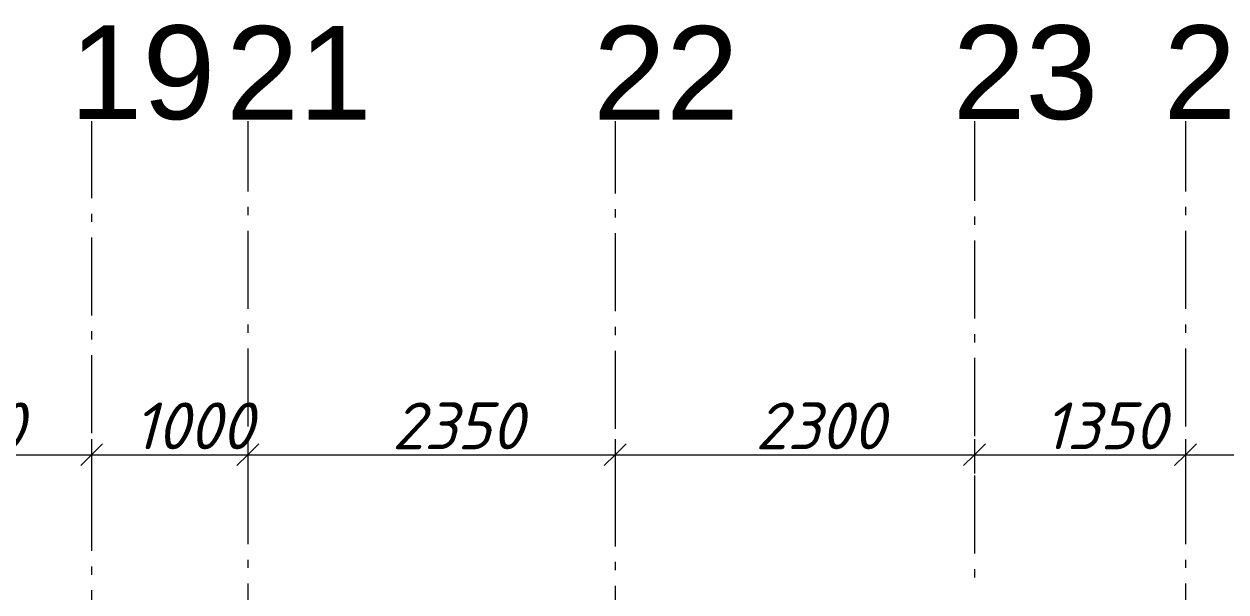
# Model space of a CAD drawing. Header units: millimetres. Extents: x -81576 to 1046824, y -248937 to 691537.
# Drawn here: x 128354 to 136045, y 682943 to 686580 of the extents above; entities that cross this region are included whole.
import ezdxf

# ---------------------------------------------------------------- set-up
doc = ezdxf.new("R2010")
doc.units = ezdxf.units.MM
doc.layers.add('PDF _Геометрия', color=7, linetype='Continuous', true_color=0x1d1d1d)
doc.layers.add('PDF _Текст', color=7, linetype='Continuous')
doc.styles.add('PDF ArialMT', font='arial.ttf')
doc.styles.add('PDF ISOCPEUR Italic', font='isocpeui.ttf')

msp = doc.modelspace()

# ---------------------------------------------------------------- linework, layer by layer
at = {"layer": 'PDF _Геометрия', "color": 7, "lineweight": 9}
for points in [[(128786, 685956.9), (128786, 685465.3)], [(129786, 685956.9), (129786, 685508.3)], [(132136, 685956.9), (132136, 685493.8)], [(134436, 685956.9), (134436, 685447.3)], [(135786, 685956.9), (135786, 685508.3)], [(128786, 685365.3), (128786, 685312.4)], [(129786, 685408.3), (129786, 685355.4)], [(132136, 685393.8), (132136, 685340.9)], [(134436, 685347.3), (134436, 685294.4)], [(135786, 685408.3), (135786, 685355.4)], [(128786, 685212.4), (128786, 684712.4)], [(129786, 685255.4), (129786, 684755.4)], [(132136, 685240.9), (132136, 684740.9)], [(134436, 685194.4), (134436, 684694.4)], [(135786, 685255.4), (135786, 684755.4)], [(129786, 684655.4), (129786, 684602.4)], [(135786, 684655.4), (135786, 684602.4)], [(128786, 684612.4), (128786, 684559.5)], [(132136, 684640.9), (132136, 684588)], [(134436, 684594.4), (134436, 684541.5)], [(129786, 684502.4), (129786, 684002.4)], [(135786, 684502.4), (135786, 684002.4)], [(128786, 684459.5), (128786, 683959.5)], [(132136, 684488), (132136, 683988)], [(134436, 684441.5), (134436, 683941.5)], [(128856, 683892), (128786, 683822), (128716, 683752)], [(128786, 683921), (128786, 683822), (128786, 683702)], [(129856, 683892), (129786, 683822), (129716, 683752)], [(129786, 683921), (129786, 683822), (129786, 683702)], [(129786, 683902.4), (129786, 683849.5)], [(132206, 683892), (132136, 683822), (132066, 683752)], [(132136, 683921), (132136, 683822), (132136, 683702)], [(132136, 683888), (132136, 683835.1)], [(134506, 683892), (134436, 683822), (134366, 683752)], [(134436, 683921), (134436, 683822), (134436, 683702)], [(135856, 683892), (135786, 683822), (135716, 683752)], [(135786, 683921), (135786, 683822), (135786, 683702)], [(135786, 683902.4), (135786, 683849.5)], [(117786, 683822), (120786, 683822), (121116, 683822), (123386, 683822), (126786, 683822), (128786, 683822), (129786, 683822), (132136, 683822), (134436, 683822), (135786, 683822), (138786, 683822), (142086, 683822), (144786, 683822), (145336, 683822), (146036, 683822), (148336, 683822), (149686, 683822), (150136, 683822), (154336, 683822), (156836, 683822), (157336, 683822), (162836, 683822)], [(128786, 683859.5), (128786, 683806.6)], [(134436, 683841.5), (134436, 683788.6)], [(129786, 683749.5), (129786, 683249.5)], [(132136, 683735.1), (132136, 683235.1)], [(135786, 683749.5), (135786, 683249.5)], [(128786, 683706.6), (128786, 683206.6)], [(134436, 683688.6), (134436, 683188.6)], [(128786, 683106.6), (128786, 683053.7)], [(129786, 683149.5), (129786, 683096.6)], [(132136, 683135.1), (132136, 683082.1)], [(135786, 683149.5), (135786, 683096.6)], [(134436, 683088.6), (134436, 683035.7)], [(128786, 682953.7), (128786, 682453.7)], [(129786, 682996.6), (129786, 682496.6)], [(132136, 682982.1), (132136, 682482.1)], [(135786, 682996.6), (135786, 682496.6)]]:
    msp.add_lwpolyline(points, dxfattribs=at)

# ---------------------------------------------------------------- texts
at = {"layer": 'PDF _Текст', "attachment_point": 4}
for s, insert, char_height, style in [('19', (128645.8, 686266.6), 600, 'PDF ArialMT'), ('21', (129645.8, 686266.6), 600, 'PDF ArialMT'), ('22', (131995.8, 686266.6), 600, 'PDF ArialMT'), ('23', (134295.8, 686266.6), 600, 'PDF ArialMT'), ('25', (135645.8, 686266.6), 600, 'PDF ArialMT'), ('2000', (127533.2, 684006.7), 300, 'PDF ISOCPEUR Italic'), ('1000', (129052.3, 684006.7), 300, 'PDF ISOCPEUR Italic'), ('2350', (130708.2, 684006.7), 300, 'PDF ISOCPEUR Italic'), ('2300', (133033.2, 684006.7), 300, 'PDF ISOCPEUR Italic'), ('1350', (134877.3, 684006.7), 300, 'PDF ISOCPEUR Italic')]:
    msp.add_mtext(s, dxfattribs=dict(at, insert=insert, char_height=char_height, style=style))

doc.saveas('drawing.dxf')
